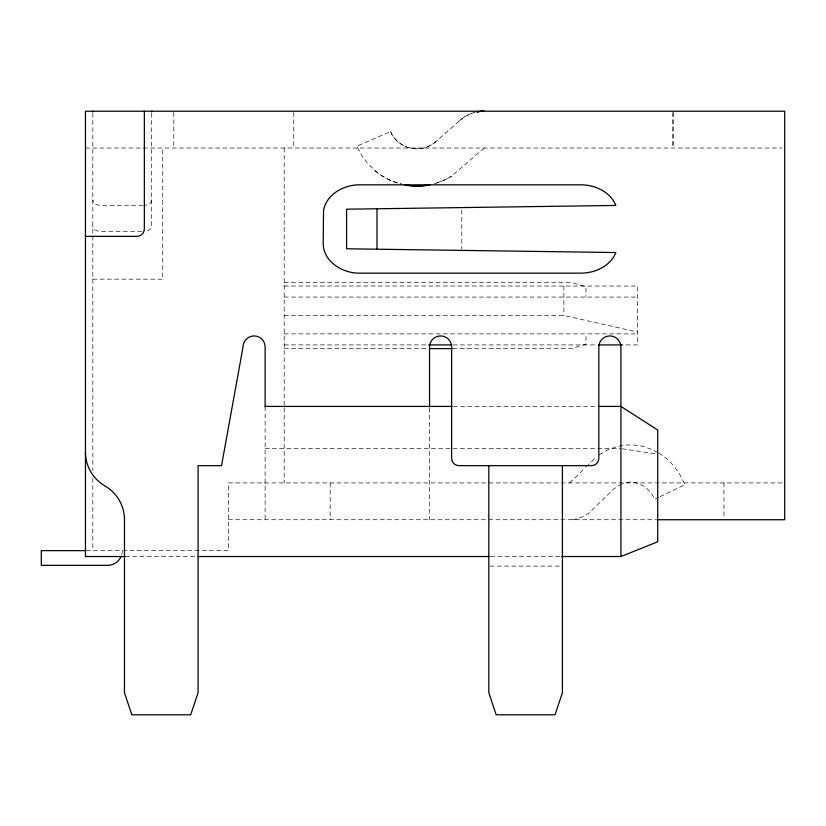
<?xml version="1.0" encoding="UTF-8"?>
<svg xmlns="http://www.w3.org/2000/svg" width="826" height="826" viewBox="0 0 826 826"><rect width="100%" height="100%" fill="white"/><g stroke="black" fill="none" stroke-linecap="round" stroke-linejoin="round"><path stroke-width="0.62" stroke-dasharray="4.13 3.1" d="M569.672 482.921L585.366 467.63M586.284 466.731L595.515 457.728M375.056 170.703A65.966 65.605 90 0 0 402.314 184.322A65.966 65.605 -90 0 1 375.056 170.703L367.735 163.527L361.623 155.288L356.842 146.192L390.45 131.602A29.055 28.9 90 0 0 435.901 141.618L458.151 122A36.798 36.602 -90 0 1 474.558 112.481A36.798 36.602 90 0 0 458.151 122M484.15 148.03L451.554 176.175A65.966 65.605 90 0 1 433.98 183.785A65.966 65.605 -90 0 0 451.554 176.175M599.16 454.775L607.389 450.067L616.175 446.845A53.618 53.618 0 0 1 643.722 446.629L652.55 449.716L656.691 452.008M621.71 483.84L613.326 489.333L589.94 512.12C584.323 516.859 577.137 519.678 569.775 519.73M658.962 497.18L654.46 499.348C649.928 487.103 635.566 478.719 622.897 483.499M660.088 496.643L684.868 484.759C679.478 471.584 670.32 459.524 657.723 452.576M85.46 148.03L782.119 148.03M143.084 205.271L100.183 205.271A7.362 5.204 0 0 1 92.822 200.068M141.824 231.301L100.183 231.301A7.362 5.204 0 0 1 92.822 226.097M92.822 279.167L162.743 279.167L162.743 148.03M284.196 282.358L571.251 282.358L585.964 286.767L585.964 297.071M284.196 286.033L637.496 286.033L637.496 344.917L622.019 344.917M284.196 297.071L637.496 297.071M284.196 315.47L563.89 315.47L637.496 332.031M284.196 333.88L637.496 333.88M284.196 344.917L427.321 344.917M453.102 344.917L596.227 344.917M284.196 348.593L428.364 348.593M452.824 348.593L571.251 348.593L585.964 344.184L585.964 333.88M453.329 406.413L596.413 406.413M265.115 448.611L620.915 448.611M782.119 482.921L228.317 482.921L228.317 550.643L123.797 550.643M228.317 519.73L655.73 519.73M86.276 550.643L122.506 550.643M125.459 556.528L196.423 556.528M490.592 556.528L560.265 556.528M490.076 566.099L561.143 566.099M622.184 448.807L657.713 454.166M723.958 482.921L723.958 518.46M673.097 112.491L673.097 148.03M672.922 112.491L672.922 148.03M563.89 286.033L563.89 315.47M461.786 210.103L461.786 249.132M429.541 407.941L429.541 519.73M330.173 482.921L330.173 519.73M293.767 112.491L293.767 148.03M284.196 148.03L284.196 406.629M284.196 407.879L284.196 482.921M265.115 406.629L265.115 519.73M173.79 112.491L173.79 148.03M151.705 113.172L151.705 226.097A7.362 5.204 0 0 1 145.304 231.259M92.822 113.172L92.822 470.634M92.822 478.378L92.822 550.643M122.269 550.643A14.723 14.723 0 0 1 121.763 554.452M435.901 141.618A29.055 28.9 -90 0 1 390.45 131.602M151.705 200.068A7.362 5.204 0 0 1 145.304 205.23"/><path stroke-width="1.24" d="M561.556 556.528L620.915 556.528L657.713 541.804L657.713 430.016L620.915 406.413L598.995 406.413M85.46 236.35L136.982 236.35A7.362 7.362 0 0 0 144.344 228.988L144.344 111.221M428.611 344.917L451.812 344.917M598.809 344.917L622.019 344.917M429.654 348.593L452.824 348.593M265.115 406.413L452.039 406.413M656.794 519.73L784.7 519.73L784.7 111.221L85.46 111.221L85.46 556.528L125.459 556.528M84.995 550.643L41.3 550.643L41.3 565.356L107.545 565.356A14.723 14.723 0 0 0 121.143 556.27M197.713 556.528L489.302 556.528M620.915 556.528L620.915 346.972A11.037 11.037 0 0 0 609.867 335.934A11.037 11.037 0 0 0 598.829 346.972L598.829 458.296A7.362 7.362 0 0 1 591.468 465.657L458.977 465.657A7.362 7.362 0 0 1 451.626 458.296L451.626 346.972A11.037 11.037 0 0 0 440.578 335.934A11.037 11.037 0 0 0 429.541 346.972L429.541 406.815M562.413 465.657L562.413 692.694L555.051 714.779L496.168 714.779L488.816 692.694L488.816 465.657M377.007 208.771L377.007 249.204M265.115 406.815L265.115 346.972A11.037 11.037 0 0 0 254.078 335.934A11.037 11.037 0 0 0 243.03 346.972L221.544 465.657L198.075 465.657L198.075 692.694L190.713 714.779L131.83 714.779L124.468 692.694L124.468 519.73A39.008 39.008 0 0 0 104.964 485.946A39.008 39.008 0 0 1 85.46 452.163M151.705 111.221L151.705 111.933M92.822 111.221L92.822 111.933M323.524 210.424L323.203 243.711C323.534 262.172 343.141 273.582 360.002 273.148L580.823 273.148C594.896 273.179 610.373 266.24 615.855 252.539L346.6 248.781L346.6 209.195L615.855 205.437C610.373 191.746 594.896 184.807 580.823 184.828L360.002 184.828C344.308 184.621 326.559 193.883 323.524 210.424M404.812 184.848A65.966 65.605 90 0 0 430.253 184.673A65.966 65.605 -90 0 1 404.812 184.848M484.026 111.221A36.798 36.602 90 0 0 476.891 111.933A36.798 36.602 -90 0 1 484.026 111.221"/></g></svg>
